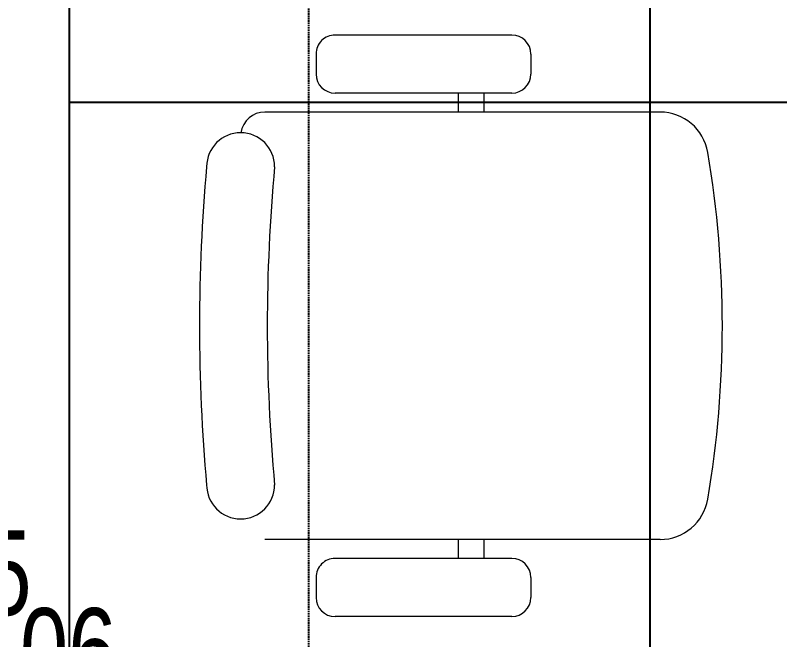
# Model space of a CAD drawing. Extents: x -12260 to 57327, y -29287 to 19916.
# Drawn here: x 29420 to 30210, y -6165 to -5520 of the extents above; entities that cross this region are included whole.
import ezdxf

# ---------------------------------------------------------------- set-up
doc = ezdxf.new("R2010")
doc.units = 0
doc.header["$LTSCALE"] = 0.25
doc.linetypes.add('DASHDOT', pattern=[25.4, 12.7, -6.35, 0, -6.35])
doc.linetypes.add('HIDDEN', pattern=[9.525, 6.35, -3.175])
for name, color, linetype, lineweight in [('01-First Floor-FUR$0$72_EGR_EQP_TAG', 142, 'Continuous', 5), ('01-First Floor-FUR$0$LOADING', 253, 'Continuous', 5), ('01-First Floor-FUR$0$NEW Wall', 166, 'Continuous', 5), ('01-First Floor-FUR$0$Walls', 251, 'Continuous', 5), ('E-LITE-CLNG-CNDT', 6, 'DASHDOT', 35), ('E-POWR-FLOR-CNDT', 6, 'HIDDEN', 25)]:
    doc.layers.add(name, color=color, linetype=linetype, lineweight=lineweight)
doc.layers.add('01-First Floor-FUR$0$FALSE CEILING', color=251, linetype='Continuous')
doc.styles.add('01-First Floor-FUR$0$X3G_ENTITY_257CFD', font='swisscl.ttf', dxfattribs={"height": 200})

# ---------------------------------------------------------------- blocks, each defined once
blk = doc.blocks.new('*X119')
at = {"color": 0}
for p, q in [((5, 3), (5, 3)), ((5, 3), (5, 3)), ((5, 3), (5, 3)), ((5, 3), (5, 3)), ((5, 3), (5, 3)), ((5, 3), (5, 3)), ((5, 3), (5, 3)), ((5, 3), (5, 3)), ((5, 3), (5, 3)), ((5, 3), (5, 3)), ((5, 3), (5, 3)), ((5, 3), (5, 3)), ((5, 3), (5, 3)), ((5, 3), (5, 3)), ((5, 3), (5, 3)), ((5, 3), (5, 3)), ((5, 3), (5, 3)), ((5, 3), (5, 3)), ((5, 3), (5, 3)), ((5, 3), (5, 3)), ((5, 3), (5, 3)), ((5, 3), (5, 3)), ((5, 3), (5, 3)), ((5, 3), (5, 3)), ((5, 3), (5, 3)), ((5, 3), (5, 3)), ((5, 3), (5, 3)), ((5, 3), (5, 3)), ((5, 3), (5, 3)), ((5, 3), (5, 3)), ((5, 3), (5, 3)), ((5, 3), (5, 3)), ((5, 3), (5, 3)), ((5, 3), (5, 3)), ((5, 3), (5, 3)), ((5, 3), (5, 3)), ((5, 3), (5, 3)), ((5, 3), (5, 3)), ((5, 3), (5, 3)), ((5, 3), (5, 3)), ((5, 3), (5, 3)), ((5, 3), (5, 3)), ((5, 3), (5, 3)), ((5, 3), (5, 3)), ((5, 3), (5, 3)), ((5, 3), (5, 3)), ((5, 3), (5, 3)), ((5, 3), (5, 3)), ((5, 3), (5, 3)), ((5, 3), (5, 3)), ((5, 3), (5, 3)), ((5, 3), (5, 3)), ((5, 3), (5, 3)), ((5, 3), (5, 3)), ((5, 3), (5, 3)), ((5, 3), (5, 3)), ((5, 3), (5, 3)), ((5, 3), (5, 3)), ((5, 3), (5, 3)), ((5, 3), (5, 3)), ((5, 3), (5, 3)), ((5, 3), (5, 3)), ((5, 3), (5, 3)), ((5, 3), (5, 3)), ((5, 3), (5, 3)), ((5, 3), (5, 3)), ((6, 3), (5, 3)), ((5, 3), (5, 3)), ((6, 3), (5, 3)), ((5, 3), (5, 3)), ((6, 3), (5, 3)), ((5, 3), (5, 3)), ((6, 3), (5, 3)), ((5, 3), (5, 3)), ((5, 3), (5, 3)), ((5, 3), (5, 3)), ((5, 3), (5, 3)), ((5, 3), (5, 3)), ((5, 3), (5, 3)), ((5, 3), (5, 3)), ((5, 3), (5, 3)), ((5, 3), (5, 3)), ((5, 3), (5, 3)), ((5, 3), (5, 3)), ((5, 3), (5, 3)), ((5, 3), (5, 3)), ((5, 3), (5, 3)), ((5, 3), (5, 3)), ((5, 3), (5, 3)), ((5, 3), (5, 3)), ((5, 3), (5, 3)), ((5, 3), (5, 3)), ((5, 3), (5, 3)), ((5, 3), (5, 3)), ((5, 3), (5, 3)), ((5, 3), (5, 3)), ((6, 3), (6, 3)), ((6, 3), (6, 3)), ((6, 3), (6, 3)), ((6, 3), (6, 3)), ((6, 3), (6, 3)), ((6, 3), (6, 3)), ((6, 3), (6, 3)), ((6, 3), (6, 3)), ((6, 3), (6, 3)), ((6, 3), (6, 3)), ((6, 3), (6, 3)), ((6, 3), (6, 3)), ((6, 3), (6, 3)), ((6, 3), (6, 3)), ((6, 3), (6, 3)), ((6, 3), (6, 3)), ((6, 3), (6, 3)), ((6, 3), (6, 3)), ((6, 3), (6, 3)), ((6, 3), (6, 3)), ((6, 3), (6, 3)), ((6, 3), (6, 3)), ((6, 3), (6, 3)), ((6, 3), (6, 3)), ((6, 3), (6, 3)), ((6, 3), (6, 3)), ((6, 3), (6, 3)), ((6, 3), (6, 3)), ((6, 3), (6, 3)), ((6, 3), (6, 3)), ((6, 3), (6, 3)), ((6, 3), (6, 3)), ((6, 3), (6, 3)), ((6, 3), (6, 3)), ((6, 3), (6, 3)), ((6, 3), (6, 3)), ((6, 3), (6, 3)), ((6, 3), (6, 3)), ((6, 3), (6, 3)), ((6, 3), (6, 3)), ((6, 3), (6, 3)), ((6, 3), (6, 3)), ((6, 3), (6, 3)), ((6, 3), (6, 3)), ((6, 3), (6, 3)), ((6, 3), (6, 3)), ((6, 3), (6, 3)), ((6, 3), (6, 3)), ((6, 3), (6, 3)), ((6, 3), (6, 3)), ((6, 3), (6, 3)), ((6, 3), (6, 3)), ((6, 3), (6, 3)), ((6, 3), (6, 3)), ((6, 3), (6, 3)), ((6, 3), (6, 3)), ((6, 3), (6, 3)), ((6, 3), (6, 3)), ((6, 3), (6, 3)), ((6, 3), (6, 3)), ((6, 3), (6, 3)), ((6, 3), (6, 3)), ((6, 3), (6, 3)), ((6, 3), (6, 3)), ((6, 3), (6, 3)), ((6, 3), (6, 3)), ((6, 3), (6, 3)), ((6, 3), (6, 3)), ((6, 3), (6, 3)), ((6, 3), (6, 3)), ((6, 3), (6, 3)), ((6, 3), (6, 3)), ((6, 3), (6, 3)), ((6, 3), (6, 3)), ((6, 3), (6, 3)), ((6, 3), (6, 3)), ((6, 3), (6, 3)), ((6, 3), (6, 3)), ((6, 3), (6, 3)), ((6, 3), (6, 3)), ((6, 3), (6, 3)), ((6, 3), (6, 3)), ((6, 3), (6, 3)), ((6, 3), (6, 3)), ((6, 3), (6, 3)), ((6, 3), (6, 3)), ((6, 3), (6, 3)), ((6, 3), (6, 3)), ((6, 3), (6, 3)), ((6, 3), (6, 3)), ((6, 3), (6, 3)), ((6, 3), (6, 3)), ((6, 3), (6, 3)), ((6, 3), (6, 3)), ((6, 3), (6, 3)), ((6, 3), (6, 3)), ((6, 3), (6, 3)), ((6, 3), (6, 3)), ((6, 3), (6, 3)), ((6, 3), (6, 3)), ((6, 3), (6, 3)), ((6, 3), (6, 3)), ((6, 3), (6, 3)), ((6, 3), (6, 3)), ((6, 3), (6, 3)), ((6, 3), (6, 3)), ((6, 3), (6, 3)), ((6, 3), (6, 3)), ((6, 3), (6, 3)), ((6, 3), (6, 3)), ((6, 3), (6, 3)), ((6, 3), (6, 3)), ((6, 3), (6, 3)), ((6, 3), (6, 3)), ((6, 3), (6, 3)), ((6, 3), (6, 3)), ((6, 3), (6, 3)), ((6, 3), (6, 3)), ((6, 3), (6, 3)), ((6, 3), (6, 3)), ((6, 3), (6, 3)), ((6, 3), (6, 3)), ((6, 3), (6, 3)), ((6, 3), (6, 3)), ((6, 3), (6, 3)), ((6, 3), (6, 3)), ((6, 3), (6, 3)), ((6, 3), (6, 3)), ((6, 3), (6, 3)), ((6, 3), (6, 3)), ((6, 3), (6, 3)), ((6, 3), (6, 3)), ((6, 3), (6, 3)), ((6, 3), (6, 3)), ((6, 3), (6, 3)), ((6, 3), (6, 3)), ((6, 3), (6, 3)), ((6, 3), (6, 3)), ((6, 3), (6, 3)), ((6, 3), (6, 3)), ((6, 3), (6, 3)), ((6, 3), (6, 3)), ((6, 3), (6, 3)), ((6, 3), (6, 3)), ((6, 3), (6, 3)), ((6, 3), (6, 3)), ((6, 3), (6, 3)), ((6, 3), (6, 3)), ((6, 3), (6, 3)), ((6, 3), (6, 3)), ((6, 3), (6, 3)), ((6, 3), (6, 3)), ((6, 3), (6, 3)), ((6, 3), (6, 3)), ((6, 3), (6, 3)), ((6, 3), (6, 3)), ((6, 3), (6, 3)), ((6, 3), (6, 3)), ((6, 3), (6, 3)), ((6, 3), (6, 3)), ((6, 3), (6, 3)), ((6, 3), (6, 3)), ((6, 3), (6, 3)), ((6, 3), (6, 3)), ((6, 3), (6, 3)), ((6, 3), (6, 3)), ((6, 3), (6, 3)), ((6, 3), (6, 3)), ((6, 3), (6, 3)), ((6, 3), (6, 3)), ((6, 3), (6, 3)), ((6, 3), (6, 3)), ((6, 3), (6, 3)), ((6, 3), (6, 3)), ((6, 3), (6, 3)), ((6, 3), (6, 3)), ((6, 3), (6, 3)), ((6, 3), (6, 3)), ((6, 3), (6, 3)), ((6, 3), (6, 3)), ((6, 3), (6, 3)), ((6, 3), (6, 3)), ((6, 3), (6, 3)), ((6, 3), (6, 3)), ((6, 3), (6, 3)), ((6, 3), (6, 3)), ((6, 3), (6, 3)), ((6, 3), (6, 3)), ((6, 3), (6, 3)), ((6, 3), (6, 3)), ((6, 3), (6, 3)), ((6, 3), (6, 3)), ((6, 3), (6, 3)), ((6, 3), (6, 3)), ((6, 3), (6, 3)), ((6, 3), (6, 3)), ((6, 3), (6, 3)), ((6, 3), (6, 3)), ((6, 3), (6, 3)), ((6, 3), (6, 3)), ((6, 3), (6, 3)), ((6, 3), (6, 3)), ((6, 3), (6, 3)), ((6, 3), (6, 3)), ((6, 3), (5, 3)), ((6, 3), (5, 3)), ((6, 3), (5, 3)), ((6, 3), (5, 3)), ((6, 3), (5, 3)), ((6, 3), (6, 3)), ((6, 3), (6, 3)), ((6, 3), (6, 3)), ((6, 3), (6, 3)), ((6, 3), (6, 3)), ((6, 3), (6, 3)), ((6, 3), (6, 3)), ((6, 3), (6, 3)), ((6, 3), (6, 3)), ((6, 3), (6, 3)), ((6, 3), (6, 3)), ((6, 3), (6, 3)), ((6, 3), (6, 3)), ((6, 3), (6, 3)), ((6, 3), (6, 3)), ((6, 3), (6, 3)), ((6, 3), (6, 3)), ((6, 3), (6, 3)), ((6, 3), (6, 3)), ((6, 3), (6, 3)), ((6, 3), (6, 3)), ((6, 3), (6, 3)), ((6, 3), (6, 3)), ((6, 3), (6, 3)), ((6, 3), (6, 3)), ((6, 3), (6, 3)), ((6, 3), (6, 3)), ((6, 3), (6, 3)), ((6, 3), (6, 3)), ((6, 3), (6, 3)), ((6, 3), (6, 3)), ((6, 3), (6, 3)), ((6, 3), (6, 3)), ((6, 3), (6, 3)), ((6, 3), (6, 3)), ((6, 3), (6, 3)), ((6, 3), (6, 3)), ((6, 3), (6, 3)), ((6, 3), (6, 3)), ((6, 3), (6, 3)), ((6, 3), (6, 3)), ((6, 3), (6, 3)), ((6, 3), (6, 3)), ((6, 3), (6, 3)), ((6, 3), (6, 3)), ((6, 3), (6, 3)), ((6, 3), (6, 3)), ((6, 3), (6, 3)), ((6, 3), (6, 3)), ((6, 3), (6, 3)), ((6, 3), (6, 3)), ((6, 3), (6, 3)), ((6, 3), (6, 3)), ((6, 3), (6, 3)), ((6, 3), (6, 3)), ((6, 3), (6, 3)), ((6, 3), (6, 3)), ((6, 3), (6, 3)), ((6, 3), (6, 3)), ((6, 3), (6, 3)), ((6, 3), (6, 3)), ((6, 3), (6, 3)), ((6, 3), (6, 3)), ((6, 3), (6, 3)), ((6, 3), (6, 3)), ((6, 3), (6, 3)), ((6, 3), (6, 3)), ((6, 3), (6, 3)), ((6, 3), (6, 3)), ((6, 3), (6, 3)), ((6, 3), (6, 3)), ((6, 3), (6, 3)), ((6, 3), (6, 3)), ((6, 3), (6, 3)), ((6, 3), (6, 3)), ((6, 3), (6, 3)), ((6, 3), (6, 3)), ((6, 3), (6, 3)), ((6, 3), (6, 3)), ((6, 3), (6, 3)), ((6, 3), (6, 3)), ((6, 3), (6, 3)), ((6, 3), (6, 3)), ((6, 3), (6, 3)), ((6, 3), (6, 3)), ((6, 3), (6, 3)), ((6, 3), (6, 3)), ((6, 3), (6, 3)), ((6, 3), (6, 3)), ((6, 3), (6, 3)), ((6, 3), (6, 3)), ((6, 3), (6, 3)), ((6, 3), (6, 3)), ((6, 3), (6, 3)), ((6, 3), (6, 3)), ((6, 3), (6, 3)), ((6, 3), (6, 3)), ((6, 3), (6, 3)), ((6, 3), (6, 3)), ((6, 3), (6, 3)), ((6, 3), (6, 3)), ((6, 3), (6, 3)), ((6, 3), (6, 3)), ((6, 3), (6, 3)), ((6, 3), (6, 3)), ((6, 3), (6, 3)), ((6, 3), (6, 3)), ((6, 3), (6, 3)), ((6, 3), (6, 3)), ((6, 3), (6, 3)), ((6, 3), (6, 3)), ((6, 3), (6, 3)), ((6, 3), (6, 3)), ((6, 3), (6, 3)), ((6, 3), (6, 3)), ((6, 3), (6, 3)), ((6, 3), (6, 3)), ((6, 3), (6, 3)), ((6, 3), (6, 3)), ((6, 3), (6, 3)), ((6, 3), (6, 3)), ((6, 3), (6, 3)), ((6, 3), (6, 3)), ((6, 3), (6, 3)), ((6, 3), (6, 3)), ((6, 3), (6, 3)), ((6, 3), (6, 3)), ((6, 3), (6, 3)), ((6, 3), (6, 3)), ((6, 3), (6, 3)), ((6, 3), (6, 3)), ((6, 3), (6, 3)), ((6, 3), (6, 3)), ((6, 3), (6, 3)), ((6, 3), (6, 3)), ((6, 3), (6, 3)), ((6, 3), (6, 3)), ((6, 3), (6, 3)), ((6, 3), (6, 3)), ((6, 3), (6, 3)), ((6, 3), (6, 3)), ((6, 3), (6, 3)), ((6, 3), (6, 3)), ((6, 3), (6, 3)), ((6, 3), (6, 3)), ((6, 3), (6, 3)), ((6, 3), (6, 3)), ((6, 3), (6, 3)), ((6, 3), (6, 3)), ((6, 3), (6, 3)), ((6, 3), (6, 3)), ((6, 3), (6, 3)), ((6, 3), (6, 3)), ((6, 3), (6, 3)), ((6, 3), (6, 3)), ((6, 3), (6, 3)), ((6, 3), (6, 3)), ((6, 3), (6, 3)), ((6, 3), (6, 3)), ((6, 3), (6, 3)), ((6, 3), (6, 3)), ((6, 3), (6, 3)), ((6, 3), (6, 3)), ((6, 3), (6, 3)), ((6, 3), (6, 3)), ((6, 3), (6, 3)), ((6, 3), (6, 3)), ((6, 3), (6, 3)), ((6, 3), (6, 3)), ((6, 3), (6, 3)), ((6, 3), (6, 3)), ((6, 3), (6, 3)), ((6, 3), (6, 3)), ((6, 3), (6, 3)), ((6, 3), (6, 3)), ((6, 3), (6, 3)), ((6, 3), (6, 3)), ((6, 3), (6, 3)), ((6, 3), (6, 3)), ((6, 3), (6, 3)), ((6, 3), (6, 3)), ((6, 3), (6, 3)), ((6, 3), (6, 3)), ((6, 3), (6, 3)), ((6, 3), (6, 3)), ((6, 3), (6, 3)), ((6, 3), (6, 3)), ((6, 3), (6, 3)), ((6, 3), (6, 3)), ((6, 3), (6, 3)), ((6, 3), (6, 3)), ((6, 3), (6, 3)), ((6, 3), (6, 3)), ((6, 3), (6, 3)), ((6, 3), (6, 3)), ((6, 3), (6, 3)), ((6, 3), (6, 3)), ((6, 3), (6, 3)), ((6, 3), (6, 3)), ((6, 3), (6, 3)), ((6, 3), (6, 3)), ((6, 3), (6, 3)), ((6, 3), (6, 3)), ((6, 3), (6, 3)), ((6, 3), (6, 3)), ((6, 3), (6, 3)), ((6, 3), (6, 3)), ((6, 3), (6, 3)), ((6, 3), (6, 3)), ((6, 3), (6, 3)), ((6, 3), (6, 3)), ((6, 3), (6, 3)), ((6, 3), (6, 3)), ((6, 3), (6, 3)), ((6, 3), (6, 3)), ((6, 3), (6, 3)), ((6, 3), (6, 3)), ((6, 3), (6, 3)), ((6, 3), (6, 3)), ((6, 3), (6, 3)), ((6, 3), (6, 3)), ((6, 3), (6, 3)), ((6, 3), (6, 3)), ((6, 3), (6, 3)), ((6, 3), (6, 3)), ((6, 3), (6, 3)), ((6, 3), (6, 3)), ((6, 3), (6, 3)), ((6, 3), (6, 3)), ((6, 3), (6, 3)), ((6, 3), (6, 3)), ((6, 3), (6, 3)), ((6, 3), (6, 3)), ((6, 3), (6, 3)), ((6, 3), (6, 3)), ((6, 3), (6, 3)), ((6, 3), (6, 3)), ((6, 3), (6, 3)), ((6, 3), (6, 3)), ((6, 3), (6, 3)), ((6, 3), (6, 3)), ((6, 3), (6, 3)), ((6, 3), (6, 3)), ((6, 3), (6, 3)), ((6, 3), (6, 3)), ((6, 3), (6, 3)), ((6, 3), (6, 3)), ((6, 3), (6, 3)), ((6, 3), (6, 3)), ((6, 3), (6, 3)), ((6, 3), (6, 3)), ((6, 3), (6, 3)), ((6, 3), (6, 3)), ((6, 3), (6, 3)), ((6, 3), (6, 3)), ((6, 3), (6, 3)), ((6, 3), (6, 3)), ((6, 3), (6, 3)), ((6, 3), (6, 3)), ((6, 3), (6, 3)), ((6, 3), (6, 3)), ((6, 3), (6, 3)), ((6, 3), (6, 3)), ((6, 3), (6, 3)), ((6, 3), (6, 3)), ((6, 3), (6, 3)), ((6, 3), (6, 3)), ((6, 3), (6, 3)), ((6, 3), (6, 3)), ((6, 3), (6, 3)), ((6, 3), (6, 3)), ((6, 3), (6, 3)), ((6, 3), (6, 3)), ((6, 3), (6, 3)), ((6, 3), (6, 3)), ((6, 3), (6, 3)), ((6, 3), (6, 3)), ((6, 3), (6, 3)), ((6, 3), (6, 3)), ((6, 3), (6, 3)), ((6, 3), (6, 3)), ((6, 3), (6, 3)), ((6, 3), (6, 3)), ((6, 3), (6, 3)), ((6, 3), (6, 3)), ((6, 3), (6, 3)), ((6, 3), (6, 3)), ((6, 3), (6, 3)), ((6, 3), (6, 3)), ((6, 3), (6, 3)), ((6, 3), (6, 3)), ((6, 3), (6, 3)), ((6, 3), (6, 3)), ((6, 3), (6, 3)), ((6, 3), (6, 3)), ((6, 3), (6, 3)), ((6, 3), (6, 3)), ((6, 3), (6, 3)), ((6, 3), (6, 3)), ((6, 3), (6, 3)), ((6, 3), (6, 3)), ((6, 3), (6, 3)), ((6, 3), (6, 3)), ((6, 3), (6, 3)), ((6, 3), (6, 3)), ((6, 3), (6, 3)), ((6, 3), (6, 3)), ((6, 3), (6, 3)), ((6, 3), (6, 3)), ((6, 3), (6, 3)), ((6, 3), (6, 3)), ((6, 3), (6, 3)), ((6, 3), (6, 3)), ((6, 3), (6, 3)), ((6, 3), (6, 3)), ((6, 3), (6, 3)), ((6, 3), (6, 3))]:
    blk.add_line(p, q, dxfattribs=at)
blk = doc.blocks.new('*X120')
at = {"color": 0}
for p, q in [((13, 1), (13, 1)), ((13, 1), (13, 1)), ((13, 1), (13, 1)), ((13, 1), (13, 1)), ((13, 1), (13, 1)), ((13, 1), (13, 1)), ((13, 1), (13, 1)), ((13, 1), (13, 1)), ((13, 1), (13, 1)), ((13, 1), (13, 1)), ((13, 1), (13, 1)), ((13, 1), (13, 1)), ((13, 1), (13, 1)), ((13, 1), (13, 1)), ((13, 1), (13, 1)), ((13, 1), (14, 1)), ((13, 1), (14, 1)), ((13, 1), (14, 1)), ((13, 1), (13, 1)), ((13, 1), (13, 1)), ((13, 1), (13, 1)), ((13, 1), (13, 1)), ((13, 1), (13, 1)), ((13, 1), (13, 1)), ((13, 1), (13, 1)), ((13, 1), (13, 1)), ((13, 1), (13, 1)), ((13, 1), (13, 1)), ((13, 1), (13, 1)), ((13, 1), (13, 1)), ((13, 1), (13, 1)), ((13, 1), (13, 1)), ((13, 1), (13, 1)), ((13, 1), (13, 1)), ((13, 1), (13, 1)), ((13, 1), (13, 1)), ((13, 1), (13, 1)), ((13, 1), (13, 1)), ((13, 1), (13, 1)), ((13, 1), (13, 1)), ((13, 1), (13, 1)), ((13, 1), (13, 1)), ((13, 1), (13, 1)), ((13, 1), (13, 1)), ((13, 1), (13, 1)), ((13, 1), (13, 1)), ((13, 1), (13, 1)), ((13, 1), (13, 1)), ((13, 1), (13, 1)), ((13, 1), (13, 1)), ((13, 1), (13, 1)), ((13, 1), (13, 1)), ((13, 1), (13, 1)), ((13, 1), (13, 1)), ((13, 1), (13, 1)), ((13, 1), (13, 1)), ((13, 1), (13, 1)), ((13, 1), (13, 1)), ((13, 1), (13, 1)), ((13, 1), (13, 1)), ((13, 1), (13, 1)), ((13, 1), (13, 1)), ((13, 1), (13, 1)), ((13, 1), (13, 1)), ((13, 1), (13, 1)), ((13, 1), (13, 1)), ((13, 1), (13, 1)), ((13, 1), (13, 1)), ((13, 1), (13, 1)), ((13, 1), (13, 1)), ((13, 1), (13, 1)), ((13, 1), (13, 1)), ((13, 1), (13, 1)), ((13, 1), (13, 1)), ((13, 1), (13, 1)), ((13, 1), (13, 1)), ((13, 1), (13, 1)), ((13, 1), (13, 1)), ((13, 1), (13, 1)), ((13, 1), (13, 1)), ((13, 1), (13, 1)), ((13, 1), (13, 1)), ((13, 1), (13, 1)), ((13, 1), (13, 1)), ((13, 1), (13, 1)), ((13, 1), (13, 1)), ((13, 1), (13, 1)), ((13, 1), (13, 1)), ((13, 1), (13, 1)), ((13, 1), (13, 1)), ((13, 1), (13, 1)), ((13, 1), (13, 1)), ((13, 1), (13, 1)), ((13, 1), (13, 1)), ((13, 1), (13, 1)), ((13, 1), (13, 1)), ((13, 1), (13, 1)), ((13, 1), (13, 1)), ((13, 1), (13, 1)), ((13, 1), (13, 1)), ((13, 1), (13, 1)), ((13, 1), (13, 1)), ((13, 1), (13, 1)), ((13, 1), (13, 1)), ((13, 1), (13, 1)), ((13, 1), (13, 1)), ((13, 1), (13, 1)), ((13, 1), (13, 1)), ((13, 1), (13, 1)), ((13, 1), (13, 1)), ((13, 1), (13, 1)), ((13, 1), (13, 1)), ((13, 1), (13, 1)), ((13, 1), (13, 1)), ((13, 1), (13, 1)), ((13, 1), (13, 1)), ((13, 1), (13, 1)), ((13, 1), (13, 1)), ((13, 1), (13, 1)), ((13, 1), (13, 1)), ((13, 1), (13, 1)), ((13, 1), (13, 1)), ((13, 1), (13, 1)), ((13, 1), (14, 1)), ((13, 0), (13, 0)), ((13, 0), (13, 0)), ((13, 0), (13, 0)), ((13, 0), (13, 0)), ((13, 0), (13, 0)), ((13, 0), (13, 0)), ((13, 0), (13, 0)), ((13, 0), (13, 0)), ((13, 0), (13, 0)), ((13, 0), (13, 0)), ((13, 0), (13, 0)), ((13, 0), (13, 0)), ((13, 0), (13, 0)), ((13, 0), (13, 0)), ((13, 0), (13, 0)), ((13, 0), (13, 0)), ((13, 0), (13, 0)), ((13, 0), (13, 0)), ((13, 0), (13, 0)), ((13, 0), (13, 0)), ((13, 0), (13, 0)), ((13, 0), (13, 0)), ((13, 0), (13, 0)), ((13, 0), (13, 0)), ((13, 0), (13, 0)), ((13, 0), (13, 0)), ((13, 0), (13, 0)), ((13, 0), (13, 0)), ((13, 0), (13, 0)), ((13, 0), (13, 0)), ((13, 0), (13, 0)), ((13, 0), (13, 0)), ((13, 0), (13, 0)), ((13, 0), (13, 0)), ((13, 0), (13, 0)), ((13, 0), (13, 0)), ((13, 0), (13, 0)), ((13, 0), (13, 0)), ((13, 0), (13, 0)), ((13, 0), (13, 0)), ((13, 0), (13, 0)), ((13, 0), (13, 0)), ((13, 0), (13, 0)), ((13, 0), (13, 0)), ((13, 0), (13, 0)), ((13, 0), (13, 0)), ((13, 0), (13, 0)), ((13, 0), (13, 0)), ((13, 0), (14, 0)), ((13, 0), (14, 0)), ((13, 0), (13, 0)), ((13, 0), (14, 0)), ((14, 1), (14, 1)), ((14, 1), (14, 1)), ((14, 1), (14, 1)), ((14, 1), (14, 1)), ((14, 1), (14, 1)), ((14, 1), (14, 1)), ((14, 1), (14, 1)), ((14, 1), (14, 1)), ((14, 1), (14, 1)), ((14, 1), (14, 1)), ((14, 1), (14, 1)), ((14, 1), (14, 1)), ((14, 1), (14, 1)), ((14, 1), (14, 1)), ((14, 1), (14, 1)), ((14, 1), (14, 1)), ((14, 1), (14, 1)), ((14, 1), (14, 1)), ((14, 1), (14, 1)), ((14, 1), (14, 1)), ((14, 1), (14, 1)), ((14, 1), (14, 1)), ((14, 1), (14, 1)), ((14, 1), (14, 1)), ((14, 1), (14, 1)), ((14, 1), (14, 1)), ((14, 1), (14, 1)), ((14, 1), (14, 1)), ((14, 1), (14, 1)), ((14, 1), (14, 1)), ((14, 1), (14, 1)), ((14, 1), (14, 1)), ((14, 1), (14, 1)), ((14, 1), (14, 1)), ((14, 1), (14, 1)), ((14, 1), (14, 1)), ((14, 1), (14, 1)), ((14, 1), (14, 1)), ((14, 1), (14, 1)), ((14, 1), (14, 1)), ((14, 1), (14, 1)), ((14, 1), (14, 1)), ((14, 1), (14, 1)), ((14, 1), (14, 1)), ((14, 1), (14, 1)), ((14, 1), (14, 1)), ((14, 1), (14, 1)), ((14, 1), (14, 1)), ((14, 1), (14, 1)), ((14, 1), (14, 1)), ((14, 1), (14, 1)), ((14, 1), (14, 1)), ((14, 1), (14, 1)), ((14, 1), (14, 1)), ((14, 1), (14, 1)), ((14, 1), (14, 1)), ((14, 1), (14, 1)), ((14, 1), (14, 1)), ((14, 1), (14, 1)), ((14, 1), (14, 1)), ((14, 1), (14, 1)), ((14, 1), (14, 1)), ((14, 1), (14, 1)), ((14, 1), (14, 1)), ((14, 1), (14, 1)), ((14, 1), (14, 1)), ((14, 1), (14, 1)), ((14, 1), (14, 1)), ((14, 1), (14, 1)), ((14, 1), (14, 1)), ((14, 1), (14, 1)), ((14, 1), (14, 1)), ((14, 1), (14, 1)), ((14, 1), (14, 1)), ((14, 1), (14, 1)), ((14, 1), (14, 1)), ((14, 1), (14, 1)), ((14, 1), (14, 1)), ((14, 1), (14, 1)), ((14, 1), (14, 1)), ((14, 1), (14, 1)), ((14, 1), (14, 1)), ((14, 1), (14, 1)), ((14, 1), (14, 1)), ((14, 1), (14, 1)), ((14, 1), (14, 1)), ((14, 1), (14, 1)), ((14, 1), (14, 1)), ((14, 1), (14, 1)), ((14, 1), (14, 1)), ((14, 1), (14, 1)), ((14, 1), (14, 1)), ((14, 1), (14, 1)), ((14, 1), (14, 1)), ((14, 0), (14, 0)), ((14, 0), (14, 0)), ((14, 0), (14, 0)), ((14, 0), (14, 0)), ((14, 0), (14, 0)), ((14, 0), (14, 0)), ((14, 0), (14, 0)), ((14, 0), (14, 0)), ((14, 0), (14, 0)), ((14, 0), (14, 0)), ((14, 0), (14, 0)), ((14, 0), (14, 0)), ((14, 0), (14, 0)), ((14, 0), (14, 0)), ((14, 0), (14, 0)), ((14, 0), (14, 0)), ((14, 0), (14, 0)), ((14, 0), (14, 0)), ((14, 0), (14, 0)), ((14, 0), (14, 0)), ((14, 0), (14, 0)), ((14, 0), (14, 0)), ((14, 0), (14, 0)), ((14, 0), (14, 0)), ((14, 0), (14, 0)), ((14, 0), (14, 0)), ((14, 0), (14, 0)), ((14, 0), (14, 0)), ((14, 0), (14, 0)), ((14, 0), (14, 0)), ((14, 0), (14, 0)), ((14, 0), (14, 0)), ((14, 0), (14, 0)), ((14, 0), (14, 0)), ((14, 0), (14, 0)), ((14, 0), (14, 0)), ((14, 0), (14, 0)), ((14, 0), (14, 0)), ((14, 0), (14, 0)), ((14, 0), (14, 0)), ((14, 0), (14, 0)), ((14, 0), (14, 0)), ((14, 0), (14, 0)), ((14, 0), (14, 0)), ((14, 0), (14, 0)), ((14, 0), (14, 0)), ((14, 0), (14, 0)), ((14, 0), (14, 0)), ((13, 0), (13, 0)), ((13, 0), (14, 0)), ((13, 0), (13, 0)), ((13, 0), (14, 0)), ((13, 0), (13, 0)), ((13, 0), (14, 0)), ((13, 0), (13, 0)), ((13, 0), (13, 0)), ((13, 0), (13, 0)), ((13, 0), (13, 0)), ((13, 0), (14, 0)), ((13, 0), (13, 0)), ((13, 0), (14, 0)), ((13, 0), (13, 0)), ((13, 0), (14, 0)), ((13, 0), (13, 0)), ((13, 0), (14, 0)), ((13, 0), (13, 0)), ((13, 0), (14, 0)), ((13, 0), (13, 0)), ((13, 0), (14, 0)), ((13, 0), (13, 0)), ((13, 0), (14, 0)), ((13, 0), (13, 0)), ((13, 0), (13, 0)), ((13, 0), (13, 0)), ((13, 0), (14, 0)), ((13, 0), (13, 0)), ((13, 0), (14, 0)), ((13, 0), (13, 0)), ((13, 0), (14, 0)), ((13, 0), (13, 0)), ((13, 0), (14, 0)), ((13, 0), (13, 0)), ((13, 0), (13, 0)), ((13, 0), (13, 0)), ((13, 0), (13, 0)), ((13, 0), (13, 0)), ((13, 0), (13, 0)), ((13, 0), (13, 0)), ((13, 0), (13, 0)), ((13, 0), (13, 0)), ((13, 0), (13, 0)), ((13, 0), (13, 0)), ((13, 0), (13, 0)), ((13, 0), (13, 0)), ((13, 0), (13, 0)), ((13, 0), (13, 0)), ((13, 0), (13, 0)), ((13, 0), (13, 0)), ((13, 0), (13, 0)), ((13, 0), (13, 0)), ((13, 0), (13, 0)), ((13, 0), (13, 0)), ((13, 0), (13, 0)), ((13, 0), (13, 0)), ((13, 0), (13, 0)), ((13, 0), (13, 0)), ((13, 0), (13, 0)), ((13, 0), (13, 0)), ((13, 0), (13, 0)), ((13, 0), (13, 0)), ((13, 0), (13, 0)), ((13, 0), (13, 0)), ((13, -1), (13, -1)), ((13, -1), (13, -1)), ((13, -1), (13, -1)), ((13, -1), (13, -1)), ((13, -1), (13, -1)), ((13, -1), (14, -1)), ((13, -1), (13, -1)), ((14, 0), (14, 0)), ((14, 0), (14, 0)), ((14, 0), (14, 0)), ((14, 0), (14, 0)), ((14, 0), (14, 0)), ((14, 0), (14, 0)), ((14, 0), (14, 0)), ((14, 0), (14, 0)), ((14, 0), (14, 0)), ((14, 0), (14, 0)), ((14, 0), (14, 0)), ((14, 0), (14, 0)), ((14, 0), (14, 0)), ((14, 0), (14, 0)), ((14, 0), (14, 0)), ((13, 0), (14, 0)), ((14, 0), (14, 0)), ((14, 0), (14, 0)), ((14, 0), (14, 0)), ((14, 0), (14, 0)), ((14, 0), (14, 0)), ((14, 0), (14, 0)), ((14, 0), (14, 0)), ((14, 0), (14, 0)), ((14, 0), (14, 0)), ((14, 0), (14, 0)), ((14, 0), (14, 0)), ((14, 0), (14, 0)), ((14, 0), (14, 0)), ((14, 0), (14, 0)), ((14, 0), (14, 0)), ((14, 0), (14, 0)), ((14, 0), (14, 0)), ((14, 0), (14, 0)), ((14, 0), (14, 0)), ((14, 0), (14, 0)), ((14, 0), (14, 0)), ((14, 0), (14, 0)), ((14, 0), (14, 0)), ((14, 0), (14, 0)), ((14, 0), (14, 0)), ((14, 0), (14, 0)), ((14, 0), (14, 0)), ((14, 0), (14, 0)), ((14, 0), (14, 0)), ((14, 0), (14, 0)), ((14, 0), (14, 0)), ((14, 0), (14, 0)), ((14, 0), (14, 0)), ((14, 0), (14, 0)), ((14, -1), (14, -1)), ((14, -1), (14, -1)), ((14, -1), (14, -1)), ((14, -1), (14, -1)), ((14, -1), (14, -1))]:
    blk.add_line(p, q, dxfattribs=at)
blk = doc.blocks.new('01-First Floor-FUR$0$GF21018-P')
at = {"color": 0}
for p, q in [((-0.2207, 0.47563), (-0.2207, 0.0675)), ((0.22049, 0.47563), (0.22049, 0.0675)), ((-0.2806, 0.34221), (-0.25983, 0.34221)), ((0.25963, 0.34221), (0.2804, 0.34221)), ((-0.30021, 0.32259), (-0.30021, 0.14)), ((-0.24021, 0.32259), (-0.24021, 0.14)), ((0.24001, 0.32259), (0.24001, 0.14)), ((0.30001, 0.32259), (0.30001, 0.14)), ((-0.24021, 0.29372), (-0.2207, 0.29372)), ((0.22049, 0.29372), (0.24001, 0.29372)), ((-0.24021, 0.26708), (-0.2207, 0.26708)), ((0.22049, 0.26708), (0.24001, 0.26708)), ((-0.2806, 0.12039), (-0.25983, 0.12039)), ((0.25963, 0.12039), (0.2804, 0.12039))]:
    blk.add_line(p, q, dxfattribs=at)
for points in [[(0.24001, 0.29372), (0.24001, 0.29372), (0.24001, 0.29372), (0.24001, 0.29372), (0.24001, 0.29372), (0.24001, 0.29372), (0.24001, 0.29372), (0.24001, 0.29372), (0.24001, 0.29372), (0.24001, 0.29372), (0.24001, 0.29372), (0.24001, 0.29372), (0.24001, 0.29372), (0.24001, 0.29372), (0.24001, 0.29372), (0.24001, 0.29372), (0.24001, 0.29372), (0.24001, 0.29372), (0.24001, 0.29372), (0.24001, 0.29372), (0.24001, 0.29372), (0.24001, 0.29372), (0.24001, 0.29372), (0.24001, 0.29372), (0.24001, 0.29372), (0.24001, 0.29372), (0.24001, 0.29372), (0.24001, 0.29372), (0.24001, 0.29372), (0.24001, 0.29372), (0.24001, 0.29372), (0.24001, 0.29372), (0.24001, 0.29372), (0.24001, 0.29372), (0.24001, 0.29372), (0.24001, 0.29372), (0.24001, 0.29372), (0.24001, 0.29372), (0.24001, 0.29372), (0.24001, 0.29372), (0.24001, 0.29372), (0.24001, 0.29372), (0.24001, 0.29372), (0.24001, 0.29372), (0.24001, 0.29372), (0.24001, 0.29372), (0.24001, 0.29372), (0.24001, 0.29372), (0.24001, 0.29372), (0.24001, 0.29372), (0.24001, 0.29372), (0.24001, 0.29372), (0.24001, 0.29372), (0.24001, 0.29372), (0.24001, 0.29372), (0.24001, 0.29372), (0.24001, 0.29372), (0.24001, 0.29372), (0.24001, 0.29372), (0.24001, 0.29372), (0.24001, 0.29372), (0.24001, 0.29372), (0.24001, 0.29372), (0.24001, 0.29372), (0.24001, 0.29372), (0.24001, 0.29372), (0.24001, 0.29372), (0.24001, 0.29372), (0.24001, 0.29372), (0.24001, 0.29372), (0.24001, 0.29372), (0.24001, 0.29372), (0.24001, 0.29372), (0.24001, 0.29372), (0.24001, 0.29372), (0.24001, 0.29372), (0.24001, 0.29372), (0.24001, 0.29372), (0.24001, 0.29372), (0.24001, 0.29372), (0.24001, 0.29372), (0.24001, 0.29372), (0.24001, 0.29372), (0.24001, 0.29372), (0.24001, 0.29372), (0.24001, 0.29372), (0.24001, 0.29372), (0.24001, 0.29372), (0.24001, 0.29372), (0.24001, 0.29372), (0.24001, 0.29372), (0.24001, 0.29372), (0.24001, 0.29372), (0.24001, 0.29372), (0.24001, 0.29372), (0.24001, 0.29372), (0.24001, 0.29372), (0.24001, 0.29372), (0.24001, 0.29372), (0.24001, 0.29372), (0.24001, 0.29372), (0.24001, 0.29372), (0.24001, 0.29372), (0.24001, 0.29372), (0.24001, 0.29372), (0.24001, 0.29372), (0.24001, 0.29372), (0.24001, 0.29372), (0.24001, 0.29372), (0.24001, 0.29372), (0.24001, 0.29372), (0.24001, 0.29372), (0.24001, 0.29372), (0.24001, 0.29372), (0.24001, 0.29372), (0.24001, 0.29372), (0.24001, 0.29372), (0.24001, 0.29372), (0.24001, 0.29372), (0.24001, 0.29372), (0.24001, 0.29372), (0.24001, 0.29372), (0.24001, 0.29372), (0.24001, 0.29372), (0.24001, 0.29372), (0.24001, 0.29372), (0.24001, 0.29372), (0.24001, 0.29372), (0.24001, 0.29372), (0.24001, 0.29372), (0.24001, 0.29372), (0.24001, 0.29372), (0.24001, 0.29372), (0.24001, 0.29372), (0.24001, 0.29372), (0.24001, 0.29372), (0.24001, 0.29372), (0.24001, 0.29372), (0.24001, 0.29372), (0.24001, 0.29372), (0.24001, 0.29372), (0.24001, 0.29372), (0.24001, 0.29372), (0.24001, 0.29372), (0.24001, 0.29372), (0.24001, 0.29372), (0.24001, 0.29372), (0.24001, 0.29372), (0.24001, 0.29372), (0.24001, 0.29372), (0.24001, 0.29372), (0.24001, 0.29372), (0.24001, 0.29372), (0.24001, 0.29372), (0.24001, 0.29372), (0.24001, 0.29372), (0.24001, 0.29372), (0.24001, 0.29372), (0.24001, 0.29372), (0.24001, 0.29372), (0.24001, 0.29372), (0.24001, 0.29372), (0.24001, 0.29372), (0.24001, 0.29372), (0.24001, 0.29372), (0.24001, 0.29372), (0.24001, 0.29372), (0.24001, 0.29372), (0.24001, 0.29372), (0.24001, 0.29372), (0.24001, 0.29372), (0.24001, 0.29372), (0.24001, 0.29372), (0.24001, 0.29372), (0.24001, 0.29372), (0.24001, 0.29372), (0.24001, 0.29372), (0.24001, 0.29372), (0.24001, 0.29372), (0.24001, 0.29372), (0.24001, 0.29372), (0.24001, 0.29372), (0.24001, 0.29372), (0.24001, 0.29372), (0.24001, 0.29372), (0.24001, 0.29372), (0.24001, 0.29372), (0.24001, 0.29372), (0.24001, 0.29372), (0.24001, 0.29372), (0.24001, 0.29372), (0.24001, 0.29372), (0.24001, 0.29372), (0.24001, 0.29372), (0.24001, 0.29372), (0.24001, 0.29372), (0.24001, 0.29372), (0.24001, 0.29372), (0.24001, 0.29372), (0.24001, 0.29372), (0.24001, 0.29372), (0.24001, 0.29372), (0.24001, 0.29372), (0.24001, 0.29372), (0.24001, 0.29372), (0.24001, 0.29372), (0.24001, 0.29372), (0.24001, 0.29372), (0.24001, 0.29372), (0.24001, 0.29372), (0.24001, 0.29372), (0.24001, 0.29372), (0.24001, 0.29372), (0.24001, 0.29372), (0.24001, 0.29372), (0.24001, 0.29372), (0.24001, 0.29372), (0.24001, 0.29372), (0.24001, 0.29372), (0.24001, 0.29372), (0.24001, 0.29372), (0.24001, 0.29372), (0.24001, 0.29372), (0.24001, 0.29372), (0.24001, 0.29372), (0.24001, 0.29372), (0.24001, 0.29372), (0.24001, 0.29372), (0.24001, 0.29372), (0.24001, 0.29372), (0.24001, 0.29372), (0.24001, 0.29372), (0.24001, 0.29372), (0.24001, 0.29372), (0.24001, 0.29372), (0.24001, 0.29372), (0.24001, 0.29372), (0.24001, 0.29372), (0.24001, 0.29372), (0.24001, 0.29372), (0.24001, 0.29372), (0.24001, 0.29372), (0.24001, 0.29372), (0.24001, 0.29372), (0.24001, 0.29372), (0.24001, 0.29372), (0.24001, 0.29372), (0.24001, 0.29372), (0.24001, 0.29372), (0.24001, 0.29372), (0.24001, 0.29372), (0.24001, 0.29372), (0.24001, 0.29372), (0.24001, 0.29372), (0.24001, 0.29372), (0.24001, 0.29372), (0.24001, 0.29372), (0.24001, 0.29372), (0.24001, 0.29372), (0.24001, 0.29372), (0.24001, 0.29372), (0.24001, 0.29372), (0.24001, 0.29372), (0.24001, 0.29372), (0.24001, 0.29372), (0.24001, 0.29372), (0.24001, 0.29372), (0.24001, 0.29372), (0.24001, 0.29372), (0.24001, 0.29372), (0.24001, 0.29372), (0.24001, 0.29372), (0.24001, 0.29372), (0.24001, 0.29372), (0.24001, 0.29372), (0.24001, 0.29372), (0.24001, 0.29372)], [(0.24001, 0.29372), (0.24001, 0.29372), (0.24001, 0.29372), (0.24001, 0.29372), (0.24001, 0.29372), (0.24001, 0.29372), (0.24001, 0.29372), (0.24001, 0.29372), (0.24001, 0.29372), (0.24001, 0.29372), (0.24001, 0.29372), (0.24001, 0.29372), (0.24001, 0.29372), (0.24001, 0.29372), (0.24001, 0.29372), (0.24001, 0.29372), (0.24001, 0.29372), (0.24001, 0.29372), (0.24001, 0.29372), (0.24001, 0.29372), (0.24001, 0.29372), (0.24001, 0.29372), (0.24001, 0.29372), (0.24001, 0.29372), (0.24001, 0.29372), (0.24001, 0.29372), (0.24001, 0.29372), (0.24001, 0.29372), (0.24001, 0.29372), (0.24001, 0.29372), (0.24001, 0.29372), (0.24001, 0.29372), (0.24001, 0.29372), (0.24001, 0.29372), (0.24001, 0.29372), (0.24001, 0.29372), (0.24001, 0.29372), (0.24001, 0.29372), (0.24001, 0.29372), (0.24001, 0.29372), (0.24001, 0.29372), (0.24001, 0.29372), (0.24001, 0.29372), (0.24001, 0.29372), (0.24001, 0.29372), (0.24001, 0.29372), (0.24001, 0.29372), (0.24001, 0.29372), (0.24001, 0.29372), (0.24001, 0.29372), (0.24001, 0.29372), (0.24001, 0.29372), (0.24001, 0.29372), (0.24001, 0.29372), (0.24001, 0.29372), (0.24001, 0.29372), (0.24001, 0.29372), (0.24001, 0.29372), (0.24001, 0.29372), (0.24001, 0.29372), (0.24001, 0.29372), (0.24001, 0.29372), (0.24001, 0.29372), (0.24001, 0.29372), (0.24001, 0.29372), (0.24001, 0.29372), (0.24001, 0.29372), (0.24001, 0.29372), (0.24001, 0.29372), (0.24001, 0.29372), (0.24001, 0.29372), (0.24001, 0.29372), (0.24001, 0.29372), (0.24001, 0.29372), (0.24001, 0.29372), (0.24001, 0.29372), (0.24001, 0.29372), (0.24001, 0.29372), (0.24001, 0.29372), (0.24001, 0.29372), (0.24001, 0.29372), (0.24001, 0.29372), (0.24001, 0.29372), (0.24001, 0.29372), (0.24001, 0.29372), (0.24001, 0.29372), (0.24001, 0.29372), (0.24001, 0.29372), (0.24001, 0.29372), (0.24001, 0.29372), (0.24001, 0.29372), (0.24001, 0.29372), (0.24001, 0.29372), (0.24001, 0.29372), (0.24001, 0.29372), (0.24001, 0.29372), (0.24001, 0.29372), (0.24001, 0.29372), (0.24001, 0.29372), (0.24001, 0.29372), (0.24001, 0.29372), (0.24001, 0.29372), (0.24001, 0.29372), (0.24001, 0.29372), (0.24001, 0.29372), (0.24001, 0.29372), (0.24001, 0.29372), (0.24001, 0.29372), (0.24001, 0.29372), (0.24001, 0.29372), (0.24001, 0.29372), (0.24001, 0.29372), (0.24001, 0.29372), (0.24001, 0.29372), (0.24001, 0.29372), (0.24001, 0.29372), (0.24001, 0.29372), (0.24001, 0.29372), (0.24001, 0.29372), (0.24001, 0.29372), (0.24001, 0.29372), (0.24001, 0.29372), (0.24001, 0.29372), (0.24001, 0.29372), (0.24001, 0.29372), (0.24001, 0.29372), (0.24001, 0.29372), (0.24001, 0.29372), (0.24001, 0.29372), (0.24001, 0.29372), (0.24001, 0.29372), (0.24001, 0.29372), (0.24001, 0.29372), (0.24001, 0.29372), (0.24001, 0.29372), (0.24001, 0.29372), (0.24001, 0.29372), (0.24001, 0.29372), (0.24001, 0.29372), (0.24001, 0.29372), (0.24001, 0.29372), (0.24001, 0.29372), (0.24001, 0.29372), (0.24001, 0.29372), (0.24001, 0.29372), (0.24001, 0.29372), (0.24001, 0.29372), (0.24001, 0.29372), (0.24001, 0.29372), (0.24001, 0.29372), (0.24001, 0.29372), (0.24001, 0.29372), (0.24001, 0.29372), (0.24001, 0.29372), (0.24001, 0.29372), (0.24001, 0.29372), (0.24001, 0.29372), (0.24001, 0.29372), (0.24001, 0.29372), (0.24001, 0.29372), (0.24001, 0.29372), (0.24001, 0.29372), (0.24001, 0.29372), (0.24001, 0.29372), (0.24001, 0.29372), (0.24001, 0.29372), (0.24001, 0.29372), (0.24001, 0.29372), (0.24001, 0.29372), (0.24001, 0.29372), (0.24001, 0.29372), (0.24001, 0.29372), (0.24001, 0.29372), (0.24001, 0.29372), (0.24001, 0.29372), (0.24001, 0.29372), (0.24001, 0.29372), (0.24001, 0.29372), (0.24001, 0.29372), (0.24001, 0.29372), (0.24001, 0.29372), (0.24001, 0.29372), (0.24001, 0.29372), (0.24001, 0.29372), (0.24001, 0.29372), (0.24001, 0.29372), (0.24001, 0.29372), (0.24001, 0.29372), (0.24001, 0.29372), (0.24001, 0.29372), (0.24001, 0.29372), (0.24001, 0.29372), (0.24001, 0.29372), (0.24001, 0.29372), (0.24001, 0.29372), (0.24001, 0.29372), (0.24001, 0.29372), (0.24001, 0.29372), (0.24001, 0.29372), (0.24001, 0.29372), (0.24001, 0.29372), (0.24001, 0.29372), (0.24001, 0.29372), (0.24001, 0.29372), (0.24001, 0.29372), (0.24001, 0.29372), (0.24001, 0.29372), (0.24001, 0.29372), (0.24001, 0.29372), (0.24001, 0.29372), (0.24001, 0.29372), (0.24001, 0.29372), (0.24001, 0.29372), (0.24001, 0.29372), (0.24001, 0.29372), (0.24001, 0.29372), (0.24001, 0.29372), (0.24001, 0.29372), (0.24001, 0.29372)], [(0.24001, 0.29372), (0.24001, 0.29372), (0.24001, 0.29372), (0.24001, 0.29372), (0.24001, 0.29372), (0.24001, 0.29372), (0.24001, 0.29372), (0.24001, 0.29372), (0.24001, 0.29372), (0.24001, 0.29372), (0.24001, 0.29372), (0.24001, 0.29372), (0.24001, 0.29372), (0.24001, 0.29372), (0.24001, 0.29372), (0.24001, 0.29372), (0.24001, 0.29372), (0.24001, 0.29372), (0.24001, 0.29372), (0.24001, 0.29372), (0.24001, 0.29372), (0.24001, 0.29372), (0.24001, 0.29372), (0.24001, 0.29372), (0.24001, 0.29372), (0.24001, 0.29372), (0.24001, 0.29372), (0.24001, 0.29372), (0.24001, 0.29372), (0.24001, 0.29372), (0.24001, 0.29372), (0.24001, 0.29372), (0.24001, 0.29372), (0.24001, 0.29372), (0.24001, 0.29372), (0.24001, 0.29372), (0.24001, 0.29372), (0.24001, 0.29372), (0.24001, 0.29372), (0.24001, 0.29372), (0.24001, 0.29372), (0.24001, 0.29372), (0.24001, 0.29372), (0.24001, 0.29372), (0.24001, 0.29372), (0.24001, 0.29372), (0.24001, 0.29372), (0.24001, 0.29372), (0.24001, 0.29372), (0.24001, 0.29372), (0.24001, 0.29372), (0.24001, 0.29372), (0.24001, 0.29372), (0.24001, 0.29372), (0.24001, 0.29372), (0.24001, 0.29372), (0.24001, 0.29372), (0.24001, 0.29372), (0.24001, 0.29372), (0.24001, 0.29372), (0.24001, 0.29372), (0.24001, 0.29372), (0.24001, 0.29372), (0.24001, 0.29372), (0.24001, 0.29372), (0.24001, 0.29372), (0.24001, 0.29372), (0.24001, 0.29372), (0.24001, 0.29372), (0.24001, 0.29372), (0.24001, 0.29372), (0.24001, 0.29372), (0.24001, 0.29372), (0.24001, 0.29372), (0.24001, 0.29372), (0.24001, 0.29372), (0.24001, 0.29372), (0.24001, 0.29372), (0.24001, 0.29372), (0.24001, 0.29372), (0.24001, 0.29372), (0.24001, 0.29372), (0.24001, 0.29372), (0.24001, 0.29372), (0.24001, 0.29372), (0.24001, 0.29372), (0.24001, 0.29372), (0.24001, 0.29372), (0.24001, 0.29372), (0.24001, 0.29372), (0.24001, 0.29372), (0.24001, 0.29372), (0.24001, 0.29372), (0.24001, 0.29372), (0.24001, 0.29372), (0.24001, 0.29372), (0.24001, 0.29372), (0.24001, 0.29372), (0.24001, 0.29372), (0.24001, 0.29372), (0.24001, 0.29372), (0.24001, 0.29372), (0.24001, 0.29372), (0.24001, 0.29372), (0.24001, 0.29372), (0.24001, 0.29372), (0.24001, 0.29372), (0.24001, 0.29372), (0.24001, 0.29372), (0.24001, 0.29372), (0.24001, 0.29372), (0.24001, 0.29372), (0.24001, 0.29372), (0.24001, 0.29372), (0.24001, 0.29372), (0.24001, 0.29372), (0.24001, 0.29372), (0.24001, 0.29372), (0.24001, 0.29372), (0.24001, 0.29372), (0.24001, 0.29372), (0.24001, 0.29372), (0.24001, 0.29372), (0.24001, 0.29372), (0.24001, 0.29372), (0.24001, 0.29372), (0.24001, 0.29372), (0.24001, 0.29372), (0.24001, 0.29372), (0.24001, 0.29372), (0.24001, 0.29372), (0.24001, 0.29372), (0.24001, 0.29372), (0.24001, 0.29372), (0.24001, 0.29372), (0.24001, 0.29372), (0.24001, 0.29372), (0.24001, 0.29372), (0.24001, 0.29372), (0.24001, 0.29372), (0.24001, 0.29372), (0.24001, 0.29372), (0.24001, 0.29372), (0.24001, 0.29372), (0.24001, 0.29372), (0.24001, 0.29372), (0.24001, 0.29372), (0.24001, 0.29372), (0.24001, 0.29372), (0.24001, 0.29372), (0.24001, 0.29372), (0.24001, 0.29372), (0.24001, 0.29372), (0.24001, 0.29372), (0.24001, 0.29372), (0.24001, 0.29372), (0.24001, 0.29372), (0.24001, 0.29372), (0.24001, 0.29372), (0.24001, 0.29372), (0.24001, 0.29372), (0.24001, 0.29372), (0.24001, 0.29372), (0.24001, 0.29372), (0.24001, 0.29372), (0.24001, 0.29372), (0.24001, 0.29372), (0.24001, 0.29372), (0.24001, 0.29372), (0.24001, 0.29372), (0.24001, 0.29372), (0.24001, 0.29372), (0.24001, 0.29372), (0.24001, 0.29372), (0.24001, 0.29372), (0.24001, 0.29372), (0.24001, 0.29372), (0.24001, 0.29372), (0.24001, 0.29372), (0.24001, 0.29372), (0.24001, 0.29372), (0.24001, 0.29372), (0.24001, 0.29372), (0.24001, 0.29372), (0.24001, 0.29372), (0.24001, 0.29372), (0.24001, 0.29372), (0.24001, 0.29372), (0.24001, 0.29372), (0.24001, 0.29372), (0.24001, 0.29372), (0.24001, 0.29372), (0.24001, 0.29372), (0.24001, 0.29372), (0.24001, 0.29372), (0.24001, 0.29372), (0.24001, 0.29372), (0.24001, 0.29372), (0.24001, 0.29372), (0.24001, 0.29372), (0.24001, 0.29372), (0.24001, 0.29372), (0.24001, 0.29372), (0.24001, 0.29372), (0.24001, 0.29372), (0.24001, 0.29372), (0.24001, 0.29372), (0.24001, 0.29372), (0.24001, 0.29372), (0.24001, 0.29372), (0.24001, 0.29372), (0.24001, 0.29372), (0.24001, 0.29372), (0.24001, 0.29372)]]:
    blk.add_lwpolyline(points, close=True, dxfattribs=at)
for centre, radius, start, end in [((-0.0001, -0.52948), 1.06948, 80.36712, 99.63288), ((-0.1707, 0.47563), 0.05, 99.63288, 180), ((0.17049, 0.47563), 0.05, 0, 80.36712), ((-0.2806, 0.32259), 0.01962, 90, 180), ((-0.25983, 0.32259), 0.01962, 360, 90), ((0.25963, 0.32259), 0.01962, 90, 180), ((0.2804, 0.32259), 0.01962, 0, 90), ((-0.2806, 0.14), 0.01962, 180, 270), ((-0.25983, 0.14), 0.01962, 270, 360), ((0.25963, 0.14), 0.01962, 180, 270), ((0.2804, 0.14), 0.01962, 270, 0), ((-0.16429, 0.0425), 0.03511, 90, 270), ((0, 1.84674), 1.77674, 264.69456, 275.30527), ((0.16409, 0.0425), 0.03511, 270, 90), ((-0.1957, 0.0675), 0.025, 180, 261.47208), ((0, 1.83136), 1.83136, 264.85322, 275.14698)]:
    blk.add_arc(centre, radius, start, end, dxfattribs=at)
at = {"layer": '01-First Floor-FUR$0$NEW Wall', "color": 0, "linetype": 'Continuous'}
for points in [[(0.24001, 0.29372), (0.24001, 0.29372), (0.24001, 0.29372), (0.24001, 0.29372), (0.24001, 0.29372), (0.24001, 0.29372), (0.24001, 0.29372), (0.24001, 0.29372)], [(0.24001, 0.29372), (0.24001, 0.29372), (0.24001, 0.29372), (0.24001, 0.29372), (0.24001, 0.29372), (0.24001, 0.29372), (0.24001, 0.29372)], [(0.24001, 0.29372), (0.24001, 0.29372), (0.24001, 0.29372), (0.24001, 0.29372), (0.24001, 0.29372), (0.24001, 0.29372), (0.24001, 0.29372), (0.24001, 0.29372), (0.24001, 0.29372)], [(0.24001, 0.29372), (0.24001, 0.29372), (0.24001, 0.29372), (0.24001, 0.29372), (0.24001, 0.29372), (0.24001, 0.29372), (0.24001, 0.29372), (0.24001, 0.29372), (0.24001, 0.29372), (0.24001, 0.29372)], [(0.24001, 0.29372), (0.24001, 0.29372), (0.24001, 0.29372), (0.24001, 0.29372), (0.24001, 0.29372), (0.24001, 0.29372), (0.24001, 0.29372), (0.24001, 0.29372), (0.24001, 0.29372), (0.24001, 0.29372), (0.24001, 0.29372), (0.24001, 0.29372), (0.24001, 0.29372), (0.24001, 0.29372), (0.24001, 0.29372)], [(0.24001, 0.29372), (0.24001, 0.29372), (0.24001, 0.29372), (0.24001, 0.29372), (0.24001, 0.29372), (0.24001, 0.29372), (0.24001, 0.29372), (0.24001, 0.29372), (0.24001, 0.29372), (0.24001, 0.29372)], [(0.24001, 0.29372), (0.24001, 0.29372), (0.24001, 0.29372), (0.24001, 0.29372), (0.24001, 0.29372), (0.24001, 0.29372), (0.24001, 0.29372), (0.24001, 0.29372), (0.24001, 0.29372), (0.24001, 0.29372)], [(0.24001, 0.29372), (0.24001, 0.29372), (0.24001, 0.29372), (0.24001, 0.29372), (0.24001, 0.29372), (0.24001, 0.29372), (0.24001, 0.29372), (0.24001, 0.29372), (0.24001, 0.29372), (0.24001, 0.29372)], [(0.24001, 0.29372), (0.24001, 0.29372), (0.24001, 0.29372), (0.24001, 0.29372), (0.24001, 0.29372), (0.24001, 0.29372), (0.24001, 0.29372), (0.24001, 0.29372), (0.24001, 0.29372), (0.24001, 0.29372), (0.24001, 0.29372), (0.24001, 0.29372), (0.24001, 0.29372), (0.24001, 0.29372), (0.24001, 0.29372), (0.24001, 0.29372), (0.24001, 0.29372), (0.24001, 0.29372)], [(0.24001, 0.29372), (0.24001, 0.29372), (0.24001, 0.29372), (0.24001, 0.29372), (0.24001, 0.29372), (0.24001, 0.29372), (0.24001, 0.29372), (0.24001, 0.29372), (0.24001, 0.29372), (0.24001, 0.29372), (0.24001, 0.29372), (0.24001, 0.29372)], [(0.24001, 0.29372), (0.24001, 0.29372), (0.24001, 0.29372), (0.24001, 0.29372), (0.24001, 0.29372), (0.24001, 0.29372), (0.24001, 0.29372)], [(0.24001, 0.29372), (0.24001, 0.29372), (0.24001, 0.29372), (0.24001, 0.29372), (0.24001, 0.29372), (0.24001, 0.29372), (0.24001, 0.29372), (0.24001, 0.29372), (0.24001, 0.29372), (0.24001, 0.29372), (0.24001, 0.29372), (0.24001, 0.29372), (0.24001, 0.29372), (0.24001, 0.29372), (0.24001, 0.29372), (0.24001, 0.29372), (0.24001, 0.29372), (0.24001, 0.29372), (0.24001, 0.29372), (0.24001, 0.29372), (0.24001, 0.29372), (0.24001, 0.29372), (0.24001, 0.29372), (0.24001, 0.29372), (0.24001, 0.29372), (0.24001, 0.29372), (0.24001, 0.29372), (0.24001, 0.29372), (0.24001, 0.29372), (0.24001, 0.29372), (0.24001, 0.29372), (0.24001, 0.29372), (0.24001, 0.29372), (0.24001, 0.29372), (0.24001, 0.29372), (0.24001, 0.29372), (0.24001, 0.29372), (0.24001, 0.29372), (0.24001, 0.29372), (0.24001, 0.29372), (0.24001, 0.29372), (0.24001, 0.29372), (0.24001, 0.29372), (0.24001, 0.29372), (0.24001, 0.29372), (0.24001, 0.29372), (0.24001, 0.29372), (0.24001, 0.29372), (0.24001, 0.29372), (0.24001, 0.29372), (0.24001, 0.29372), (0.24001, 0.29372), (0.24001, 0.29372), (0.24001, 0.29372), (0.24001, 0.29372), (0.24001, 0.29372), (0.24001, 0.29372), (0.24001, 0.29372), (0.24001, 0.29372), (0.24001, 0.29372), (0.24001, 0.29372), (0.24001, 0.29372), (0.24001, 0.29372), (0.24001, 0.29372), (0.24001, 0.29372), (0.24001, 0.29372), (0.24001, 0.29372), (0.24001, 0.29372), (0.24001, 0.29372), (0.24001, 0.29372), (0.24001, 0.29372), (0.24001, 0.29372), (0.24001, 0.29372), (0.24001, 0.29372), (0.24001, 0.29372), (0.24001, 0.29372), (0.24001, 0.29372), (0.24001, 0.29372), (0.24001, 0.29372), (0.24001, 0.29372), (0.24001, 0.29372), (0.24001, 0.29372), (0.24001, 0.29372), (0.24001, 0.29372), (0.24001, 0.29372), (0.24001, 0.29372), (0.24001, 0.29372), (0.24001, 0.29372), (0.24001, 0.29372), (0.24001, 0.29372), (0.24001, 0.29372), (0.24001, 0.29372), (0.24001, 0.29372), (0.24001, 0.29372), (0.24001, 0.29372), (0.24001, 0.29372), (0.24001, 0.29372), (0.24001, 0.29372), (0.24001, 0.29372), (0.24001, 0.29372), (0.24001, 0.29372), (0.24001, 0.29372), (0.24001, 0.29372), (0.24001, 0.29372), (0.24001, 0.29372), (0.24001, 0.29372), (0.24001, 0.29372), (0.24001, 0.29372), (0.24001, 0.29372), (0.24001, 0.29372), (0.24001, 0.29372)], [(0.24001, 0.29372), (0.24001, 0.29372), (0.24001, 0.29372), (0.24001, 0.29372), (0.24001, 0.29372), (0.24001, 0.29372), (0.24001, 0.29372), (0.24001, 0.29372), (0.24001, 0.29372), (0.24001, 0.29372), (0.24001, 0.29372), (0.24001, 0.29372), (0.24001, 0.29372), (0.24001, 0.29372), (0.24001, 0.29372), (0.24001, 0.29372), (0.24001, 0.29372)], [(0.24001, 0.29372), (0.24001, 0.29372), (0.24001, 0.29372), (0.24001, 0.29372), (0.24001, 0.29372), (0.24001, 0.29372), (0.24001, 0.29372), (0.24001, 0.29372), (0.24001, 0.29372), (0.24001, 0.29372), (0.24001, 0.29372), (0.24001, 0.29372), (0.24001, 0.29372), (0.24001, 0.29372), (0.24001, 0.29372), (0.24001, 0.29372), (0.24001, 0.29372), (0.24001, 0.29372), (0.24001, 0.29372), (0.24001, 0.29372), (0.24001, 0.29372), (0.24001, 0.29372), (0.24001, 0.29372), (0.24001, 0.29372), (0.24001, 0.29372), (0.24001, 0.29372), (0.24001, 0.29372), (0.24001, 0.29372), (0.24001, 0.29372), (0.24001, 0.29372), (0.24001, 0.29372), (0.24001, 0.29372), (0.24001, 0.29372), (0.24001, 0.29372), (0.24001, 0.29372), (0.24001, 0.29372), (0.24001, 0.29372), (0.24001, 0.29372), (0.24001, 0.29372), (0.24001, 0.29372), (0.24001, 0.29372), (0.24001, 0.29372), (0.24001, 0.29372), (0.24001, 0.29372), (0.24001, 0.29372), (0.24001, 0.29372), (0.24001, 0.29372), (0.24001, 0.29372), (0.24001, 0.29372), (0.24001, 0.29372), (0.24001, 0.29372), (0.24001, 0.29372), (0.24001, 0.29372), (0.24001, 0.29372), (0.24001, 0.29372), (0.24001, 0.29372), (0.24001, 0.29372), (0.24001, 0.29372), (0.24001, 0.29372), (0.24001, 0.29372), (0.24001, 0.29372), (0.24001, 0.29372), (0.24001, 0.29372), (0.24001, 0.29372), (0.24001, 0.29372), (0.24001, 0.29372), (0.24001, 0.29372), (0.24001, 0.29372), (0.24001, 0.29372), (0.24001, 0.29372), (0.24001, 0.29372), (0.24001, 0.29372), (0.24001, 0.29372), (0.24001, 0.29372), (0.24001, 0.29372), (0.24001, 0.29372), (0.24001, 0.29372), (0.24001, 0.29372), (0.24001, 0.29372), (0.24001, 0.29372), (0.24001, 0.29372), (0.24001, 0.29372), (0.24001, 0.29372), (0.24001, 0.29372), (0.24001, 0.29372), (0.24001, 0.29372), (0.24001, 0.29372), (0.24001, 0.29372), (0.24001, 0.29372)], [(0.24001, 0.29372), (0.24001, 0.29372), (0.24001, 0.29372), (0.24001, 0.29372), (0.24001, 0.29372), (0.24001, 0.29372), (0.24001, 0.29372), (0.24001, 0.29372), (0.24001, 0.29372), (0.24001, 0.29372), (0.24001, 0.29372), (0.24001, 0.29372), (0.24001, 0.29372), (0.24001, 0.29372), (0.24001, 0.29372), (0.24001, 0.29372), (0.24001, 0.29372), (0.24001, 0.29372), (0.24001, 0.29372), (0.24001, 0.29372), (0.24001, 0.29372), (0.24001, 0.29372), (0.24001, 0.29372), (0.24001, 0.29372), (0.24001, 0.29372), (0.24001, 0.29372), (0.24001, 0.29372), (0.24001, 0.29372), (0.24001, 0.29372), (0.24001, 0.29372), (0.24001, 0.29372), (0.24001, 0.29372), (0.24001, 0.29372), (0.24001, 0.29372), (0.24001, 0.29372), (0.24001, 0.29372), (0.24001, 0.29372), (0.24001, 0.29372), (0.24001, 0.29372), (0.24001, 0.29372), (0.24001, 0.29372), (0.24001, 0.29372), (0.24001, 0.29372), (0.24001, 0.29372), (0.24001, 0.29372), (0.24001, 0.29372), (0.24001, 0.29372), (0.24001, 0.29372), (0.24001, 0.29372), (0.24001, 0.29372), (0.24001, 0.29372), (0.24001, 0.29372), (0.24001, 0.29372), (0.24001, 0.29372)]]:
    blk.add_lwpolyline(points, dxfattribs=at)
at = {"color": 0}
for name, xscale, yscale, zscale in [('*X119', 8.59375e-11, 8.59375e-11, 8.59375e-11), ('*X120', 5.5e-11, 5.5e-11, 5.5e-11)]:
    blk.add_blockref(name, (0.24001, 0.29372), dxfattribs=dict(at, xscale=xscale, yscale=yscale, zscale=zscale))
blk = doc.blocks.new('01-First Floor-FUR')
at = {"layer": '01-First Floor-FUR$0$FALSE CEILING', "linetype": 'Continuous'}
for p, q in [((30076, -6810), (30076, -2810)), ((29476, -5610), (32976, -5610))]:
    blk.add_line(p, q, dxfattribs=at)
at = {"layer": '01-First Floor-FUR$0$FALSE CEILING'}
blk.add_lwpolyline([(29476, -6810), (32976, -6810), (32976, -2810), (29476, -2810)], close=True, dxfattribs=at)
at = {"layer": '01-First Floor-FUR$0$Walls'}
blk.add_line((29476, -2810), (29476, -6810), dxfattribs=at)
at = {"layer": '01-First Floor-FUR$0$LOADING', "extrusion": (-7.77426e-06, 2.24021e-05, 1), "xscale": 1000, "yscale": 1000, "zscale": 1000, "rotation": 269.9985892449479}
blk.add_blockref('01-First Floor-FUR$0$GF21018-P', (29610.62, -5840.87, -0.48), dxfattribs=at)
at = {"layer": '01-First Floor-FUR$0$72_EGR_EQP_TAG', "char_height": 87.473, "attachment_point": 2, "style": '01-First Floor-FUR$0$X3G_ENTITY_257CFD'}
for s, insert in [('05', (29387.32, -6051.92, -0.1)), ('06', (29475.12, -6132.2, -0.1))]:
    blk.add_mtext(s, dxfattribs=dict(at, insert=insert))

msp = doc.modelspace()

# ---------------------------------------------------------------- linework, layer by layer
at = {"layer": 'E-POWR-FLOR-CNDT'}
msp.add_lwpolyline([(29599.74, -6345.97), (29723.49, -6222.23), (29723.49, -4396.33), (29599.74, -4272.59)], dxfattribs=at)

# ---------------------------------------------------------------- block references
at = {"layer": 'E-LITE-CLNG-CNDT'}
msp.add_blockref('01-First Floor-FUR', (0, 0), dxfattribs=at)

doc.saveas('drawing.dxf')
